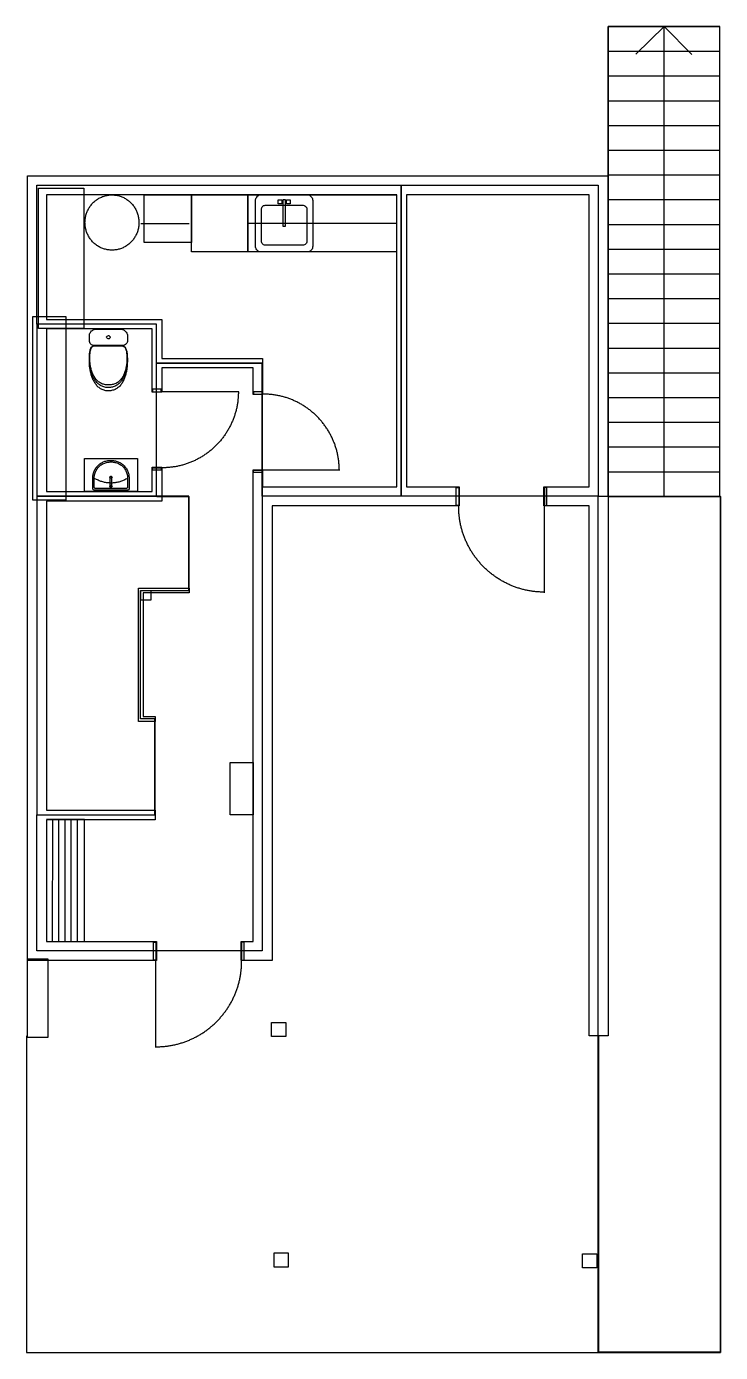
# Model space of a CAD drawing. Extents: x 212 to 582, y -878 to -169.
import ezdxf

# ---------------------------------------------------------------- set-up
doc = ezdxf.new("R2010")
doc.units = 0
for name, color, linetype in [('object', 7, 'Continuous'), ('surface', 7, 'Continuous'), ('wall', 7, 'Continuous'), ('window-door', 7, 'Continuous')]:
    doc.layers.add(name, color=color, linetype=linetype)

# ---------------------------------------------------------------- blocks, each defined once
blk = doc.blocks.new('surface-1')
for points in [[(216.97, -253.75), (411.67, -253.75), (411.67, -419.98), (337.45, -419.98), (337.45, -348.81), (281.02, -348.81), (281.02, -327.97), (216.97, -327.97), (216.97, -253.75)], [(516.9, -419.98), (411.67, -419.98), (411.67, -253.75), (516.9, -253.75), (516.9, -419.98)], [(216.97, -419.98), (281.02, -419.98), (281.02, -348.81), (281.02, -327.97), (216.97, -327.97), (216.97, -419.98)], [(337.45, -662.97), (216.97, -662.97), (216.97, -590.28), (280, -590.28), (280, -538.93), (272.38, -538.93), (272.38, -470.31), (298.31, -470.31), (298.31, -419.98), (281.02, -419.98), (281.02, -348.81), (337.45, -348.81), (337.45, -662.97)], [(216.97, -590.28), (280, -590.28), (280, -538.93), (272.38, -538.93), (272.38, -470.31), (298.31, -470.31), (298.31, -419.98), (281.02, -419.98), (216.97, -419.98), (216.97, -590.28)], [(581.97, -877.5), (516.9, -877.5), (516.9, -419.98), (581.97, -419.98), (581.97, -877.5)]]:
    blk.add_lwpolyline(points)
blk = doc.blocks.new('Kitchen_bench-1')
for points in [[(299.7, -284.28), (274.39, -284.28), (274.39, -258.91), (299.7, -258.91), (299.7, -284.28)], [(409.19, -258.91), (409.19, -289.41), (329.74, -289.41), (329.74, -258.91), (409.19, -258.91)], [(332.54, -562.23), (332.54, -590.32), (320.25, -590.32), (320.25, -562.23), (332.54, -562.23)]]:
    blk.add_lwpolyline(points)
blk = doc.blocks.new('Column-1')
blk.add_lwpolyline([(342.44, -701.24), (350.06, -701.24), (350.06, -708.75), (342.44, -708.75), (342.44, -701.24), (342.44, -701.24)])
blk = doc.blocks.new('Water_heater-1')
blk.add_lwpolyline([(271.59, -273.68), (271.58, -274.19), (271.56, -274.7), (271.51, -275.2), (271.45, -275.71), (271.38, -276.21), (271.29, -276.71), (271.18, -277.21), (271.05, -277.7), (270.91, -278.19), (270.75, -278.67), (270.57, -279.15), (270.38, -279.62), (270.17, -280.08), (269.95, -280.54), (269.71, -280.98), (269.45, -281.42), (269.18, -281.86), (268.9, -282.28), (268.6, -282.69), (268.29, -283.09), (267.96, -283.48), (267.62, -283.86), (267.27, -284.22), (266.9, -284.58), (266.53, -284.92), (266.14, -285.25), (265.74, -285.56), (265.33, -285.86), (264.91, -286.15), (264.48, -286.42), (264.04, -286.67), (263.59, -286.91), (263.13, -287.13), (262.67, -287.34), (262.2, -287.53), (261.72, -287.7), (261.23, -287.86), (260.74, -287.99), (260.25, -288.11), (259.75, -288.21), (259.25, -288.3), (258.75, -288.36), (258.24, -288.41), (257.73, -288.44), (257.22, -288.45), (257.18, -288.45), (256.72, -288.44), (256.21, -288.42), (255.7, -288.37), (255.2, -288.31), (254.7, -288.23), (254.2, -288.13), (253.7, -288.01), (253.21, -287.88), (252.73, -287.73), (252.25, -287.56), (251.77, -287.37), (251.31, -287.17), (250.85, -286.95), (250.4, -286.71), (249.96, -286.46), (249.53, -286.19), (249.1, -285.91), (248.69, -285.61), (248.29, -285.3), (247.9, -284.98), (247.52, -284.64), (247.15, -284.29), (246.8, -283.92), (246.46, -283.54), (246.13, -283.16), (245.81, -282.76), (245.51, -282.35), (245.23, -281.93), (244.96, -281.5), (244.7, -281.06), (244.46, -280.61), (244.23, -280.16), (244.02, -279.7), (243.82, -279.23), (243.64, -278.75), (243.48, -278.27), (243.34, -277.78), (243.21, -277.29), (243.09, -276.79), (243, -276.3), (242.92, -275.79), (242.86, -275.29), (242.81, -274.78), (242.78, -274.27), (242.77, -273.77), (242.77, -273.68), (242.78, -273.26), (242.8, -272.75), (242.84, -272.24), (242.9, -271.74), (242.97, -271.23), (243.06, -270.73), (243.17, -270.24), (243.29, -269.74), (243.43, -269.26), (243.59, -268.77), (243.76, -268.29), (243.95, -267.82), (244.16, -267.36), (244.38, -266.9), (244.61, -266.45), (244.87, -266.01), (245.13, -265.58), (245.42, -265.15), (245.71, -264.74), (246.02, -264.34), (246.35, -263.95), (246.68, -263.57), (247.03, -263.2), (247.4, -262.84), (247.77, -262.5), (248.16, -262.17), (248.55, -261.85), (248.96, -261.55), (249.38, -261.26), (249.81, -260.99), (250.25, -260.73), (250.7, -260.49), (251.15, -260.26), (251.62, -260.05), (252.09, -259.86), (252.56, -259.69), (253.05, -259.53), (253.54, -259.39), (254.03, -259.27), (254.53, -259.16), (255.03, -259.08), (255.53, -259.01), (256.04, -258.96), (256.54, -258.93), (257.05, -258.91), (257.18, -258.91), (257.56, -258.92), (258.07, -258.94), (258.57, -258.98), (259.08, -259.04), (259.58, -259.12), (260.08, -259.21), (260.58, -259.33), (261.07, -259.46), (261.55, -259.61), (262.03, -259.77), (262.51, -259.95), (262.98, -260.16), (263.44, -260.37), (263.89, -260.61), (264.33, -260.86), (264.76, -261.12), (265.19, -261.4), (265.6, -261.7), (266.01, -262.01), (266.4, -262.33), (266.78, -262.67), (267.15, -263.01), (267.5, -263.38), (267.85, -263.75), (268.18, -264.14), (268.49, -264.54), (268.8, -264.94), (269.09, -265.36), (269.36, -265.79), (269.62, -266.23), (269.87, -266.67), (270.1, -267.13), (270.31, -267.59), (270.51, -268.05), (270.69, -268.53), (270.85, -269.01), (271, -269.5), (271.14, -269.99), (271.25, -270.48), (271.35, -270.98), (271.43, -271.48), (271.5, -271.99), (271.54, -272.49), (271.57, -273), (271.59, -273.51), (271.59, -273.68), (271.59, -273.68)])
blk = doc.blocks.new('Wahsing_machine-1')
blk.add_lwpolyline([(299.7, -258.91), (329.71, -258.91), (329.71, -289.41), (299.7, -289.41), (299.7, -258.91), (299.7, -258.91)])
blk = doc.blocks.new('WC_tank-1')
for points in [[(245.11, -336.9), (245.11, -334.3), (245.14, -333.85), (245.24, -333.35), (245.41, -332.88), (245.65, -332.43), (245.95, -332.02), (246.3, -331.65), (246.7, -331.34), (247.13, -331.07), (247.6, -330.87), (248.08, -330.72), (248.58, -330.63), (249.08, -330.6), (261.42, -330.6), (261.8, -330.61), (262.3, -330.68), (262.79, -330.81), (263.27, -331), (263.71, -331.25), (264.12, -331.55), (264.49, -331.9), (264.81, -332.29), (265.07, -332.73), (265.26, -333.2), (265.39, -333.69), (265.44, -334.2), (265.44, -334.3), (265.44, -336.9), (265.42, -337.25), (265.29, -337.74), (265.06, -338.19), (264.75, -338.59), (264.37, -338.92), (263.93, -339.18), (263.45, -339.36), (262.95, -339.44), (262.68, -339.46), (247.87, -339.46), (247.7, -339.45), (247.2, -339.38), (246.72, -339.23), (246.27, -338.99), (245.87, -338.67), (245.54, -338.28), (245.3, -337.84), (245.15, -337.35), (245.11, -336.9), (245.11, -336.9)], [(245.11, -347.78), (245.11, -346.46), (245.11, -346.26), (245.11, -345.75), (245.13, -345.24), (245.15, -344.73), (245.19, -344.23), (245.24, -343.72), (245.3, -343.22), (245.38, -342.72), (245.48, -342.22), (245.61, -341.73), (245.78, -341.24), (245.98, -340.78), (246.25, -340.35), (246.59, -339.97), (247.02, -339.71), (247.52, -339.59), (247.62, -339.59), (262.44, -339.59), (262.77, -339.61), (263.25, -339.75), (263.69, -340.01), (264.06, -340.36), (264.35, -340.77), (264.59, -341.22), (264.78, -341.69), (264.94, -342.17), (265.06, -342.67), (265.15, -343.17), (265.23, -343.67), (265.29, -344.17), (265.33, -344.68), (265.36, -345.19), (265.38, -345.7), (265.39, -346.21), (265.39, -346.46), (265.39, -347.78), (265.39, -348.24), (265.38, -348.75), (265.35, -349.25), (265.32, -349.76), (265.29, -350.27), (265.24, -350.78), (265.18, -351.28), (265.12, -351.78), (265.05, -352.29), (264.97, -352.79), (264.87, -353.29), (264.77, -353.79), (264.66, -354.28), (264.54, -354.78), (264.41, -355.27), (264.26, -355.75), (264.1, -356.24), (263.93, -356.72), (263.75, -357.19), (263.55, -357.66), (263.34, -358.12), (263.11, -358.57), (262.86, -359.02), (262.6, -359.46), (262.32, -359.88), (262.02, -360.29), (261.7, -360.68), (261.36, -361.06), (261, -361.42), (260.62, -361.76), (260.22, -362.07), (259.8, -362.36), (259.37, -362.63), (258.92, -362.86), (258.45, -363.06), (257.97, -363.23), (257.48, -363.37), (256.99, -363.48), (256.49, -363.56), (255.98, -363.62), (255.47, -363.64), (255.22, -363.64), (254.96, -363.64), (254.46, -363.61), (253.95, -363.55), (253.45, -363.45), (252.96, -363.33), (252.48, -363.17), (252, -362.99), (251.55, -362.77), (251.1, -362.52), (250.68, -362.24), (250.27, -361.94), (249.88, -361.61), (249.51, -361.26), (249.16, -360.89), (248.83, -360.5), (248.52, -360.1), (248.23, -359.69), (247.95, -359.26), (247.69, -358.82), (247.45, -358.38), (247.22, -357.92), (247.01, -357.46), (246.81, -356.99), (246.62, -356.52), (246.45, -356.04), (246.29, -355.56), (246.14, -355.07), (246, -354.58), (245.88, -354.09), (245.76, -353.6), (245.65, -353.1), (245.56, -352.6), (245.47, -352.1), (245.39, -351.6), (245.32, -351.09), (245.26, -350.59), (245.21, -350.08), (245.17, -349.58), (245.14, -349.07), (245.12, -348.56), (245.11, -348.05), (245.11, -347.78), (245.11, -347.78)], [(245.35, -347.17), (245.35, -345.93), (245.35, -345.64), (245.36, -345.13), (245.38, -344.63), (245.41, -344.12), (245.45, -343.61), (245.51, -343.11), (245.59, -342.6), (245.68, -342.11), (245.81, -341.61), (245.98, -341.13), (246.19, -340.67), (246.46, -340.24), (246.82, -339.88), (247.26, -339.64), (247.76, -339.55), (247.82, -339.54), (262.29, -339.54), (262.5, -339.55), (263, -339.66), (263.45, -339.88), (263.84, -340.21), (264.15, -340.61), (264.4, -341.05), (264.59, -341.52), (264.74, -342.01), (264.86, -342.5), (264.95, -343), (265.02, -343.51), (265.07, -344.01), (265.11, -344.52), (265.13, -345.03), (265.15, -345.54), (265.15, -345.93), (265.15, -347.17), (265.15, -347.57), (265.13, -348.08), (265.11, -348.59), (265.08, -349.09), (265.04, -349.6), (264.98, -350.11), (264.92, -350.61), (264.85, -351.11), (264.77, -351.61), (264.68, -352.11), (264.58, -352.61), (264.46, -353.11), (264.34, -353.6), (264.2, -354.09), (264.04, -354.57), (263.88, -355.06), (263.7, -355.53), (263.51, -356), (263.29, -356.46), (263.07, -356.92), (262.82, -357.36), (262.56, -357.8), (262.28, -358.22), (261.97, -358.63), (261.65, -359.02), (261.31, -359.4), (260.94, -359.75), (260.56, -360.08), (260.16, -360.39), (259.73, -360.67), (259.29, -360.93), (258.84, -361.15), (258.37, -361.34), (257.88, -361.51), (257.39, -361.64), (256.9, -361.74), (256.39, -361.82), (255.89, -361.86), (255.38, -361.88), (255.22, -361.88), (254.87, -361.88), (254.36, -361.84), (253.86, -361.78), (253.36, -361.69), (252.87, -361.56), (252.38, -361.4), (251.91, -361.21), (251.45, -360.99), (251.01, -360.74), (250.59, -360.46), (250.18, -360.16), (249.8, -359.83), (249.43, -359.47), (249.08, -359.1), (248.76, -358.71), (248.45, -358.31), (248.16, -357.89), (247.89, -357.46), (247.64, -357.02), (247.4, -356.57), (247.18, -356.11), (246.98, -355.64), (246.79, -355.17), (246.61, -354.69), (246.45, -354.21), (246.3, -353.73), (246.16, -353.24), (246.03, -352.75), (245.91, -352.25), (245.81, -351.75), (245.72, -351.25), (245.63, -350.75), (245.56, -350.25), (245.5, -349.75), (245.45, -349.24), (245.41, -348.73), (245.37, -348.23), (245.36, -347.72), (245.35, -347.21), (245.35, -347.17), (245.35, -347.17)], [(245.35, -346.73), (245.35, -345.58), (245.35, -345.2), (245.36, -344.69), (245.39, -344.19), (245.42, -343.68), (245.48, -343.17), (245.55, -342.67), (245.64, -342.17), (245.77, -341.68), (245.93, -341.2), (246.14, -340.73), (246.41, -340.31), (246.77, -339.94), (247.21, -339.69), (247.71, -339.59), (247.82, -339.59), (262.29, -339.59), (262.45, -339.59), (262.95, -339.68), (263.41, -339.88), (263.82, -340.19), (264.14, -340.58), (264.4, -341.02), (264.6, -341.48), (264.76, -341.97), (264.88, -342.46), (264.97, -342.96), (265.04, -343.46), (265.09, -343.97), (265.12, -344.48), (265.14, -344.99), (265.15, -345.49), (265.15, -345.58), (265.15, -346.73), (265.15, -347.02), (265.14, -347.53), (265.11, -348.03), (265.08, -348.54), (265.03, -349.05), (264.98, -349.55), (264.91, -350.06), (264.83, -350.56), (264.74, -351.06), (264.64, -351.56), (264.52, -352.05), (264.39, -352.54), (264.25, -353.03), (264.1, -353.52), (263.93, -354), (263.74, -354.47), (263.54, -354.94), (263.32, -355.39), (263.08, -355.84), (262.83, -356.28), (262.55, -356.71), (262.25, -357.12), (261.94, -357.52), (261.6, -357.9), (261.24, -358.26), (260.86, -358.6), (260.46, -358.92), (260.05, -359.2), (259.61, -359.47), (259.16, -359.7), (258.69, -359.9), (258.21, -360.07), (257.73, -360.22), (257.23, -360.33), (256.73, -360.42), (256.22, -360.47), (255.72, -360.51), (255.27, -360.52), (255.21, -360.52), (254.7, -360.5), (254.19, -360.46), (253.69, -360.39), (253.19, -360.29), (252.7, -360.16), (252.22, -360), (251.75, -359.81), (251.29, -359.58), (250.85, -359.33), (250.42, -359.06), (250.02, -358.75), (249.63, -358.42), (249.26, -358.07), (248.91, -357.7), (248.58, -357.32), (248.27, -356.91), (247.98, -356.49), (247.71, -356.06), (247.46, -355.62), (247.22, -355.17), (247.01, -354.71), (246.8, -354.25), (246.61, -353.78), (246.44, -353.3), (246.28, -352.81), (246.14, -352.33), (246, -351.84), (245.88, -351.34), (245.78, -350.85), (245.68, -350.35), (245.6, -349.85), (245.52, -349.34), (245.46, -348.84), (245.42, -348.33), (245.38, -347.82), (245.36, -347.32), (245.35, -346.81), (245.35, -346.73), (245.35, -346.73)], [(256.24, -335.01), (256.09, -335.48), (255.7, -335.8), (255.27, -335.89), (255.2, -335.89), (254.72, -335.73), (254.39, -335.36), (254.3, -335.01), (254.32, -334.86), (254.55, -334.42), (254.98, -334.17), (255.27, -334.13), (255.49, -334.15), (255.94, -334.37), (256.21, -334.79), (256.24, -335.01), (256.24, -335.01)]]:
    blk.add_lwpolyline(points)
blk = doc.blocks.new('Straight_stair-1')
for points in [[(522.21, -168.93), (522.21, -420.06), (581.84, -420.06), (581.84, -168.93), (522.21, -168.93)], [(522.21, -168.93), (581.84, -168.93)], [(522.21, -420.06), (522.21, -168.93)], [(552.02, -168.93), (536.99, -183.71)], [(552.02, -420.06), (552.02, -168.93)], [(552.02, -168.93), (566.93, -183.84)], [(581.84, -420.06), (581.84, -168.93)], [(522.21, -182.15), (581.84, -182.15)], [(522.21, -195.37), (581.84, -195.37)], [(522.21, -208.59), (581.84, -208.59)], [(522.21, -221.8), (581.84, -221.8)], [(522.21, -235.02), (581.84, -235.02)], [(522.21, -248.24), (581.84, -248.24)], [(522.21, -261.45), (581.84, -261.45)], [(522.21, -274.67), (581.84, -274.67)], [(522.21, -287.89), (581.84, -287.89)], [(522.21, -301.11), (581.84, -301.11)], [(522.21, -314.32), (581.84, -314.32)], [(522.21, -327.54), (581.84, -327.54)], [(522.21, -340.76), (581.84, -340.76)], [(522.21, -353.98), (581.84, -353.98)], [(522.21, -367.19), (581.84, -367.19)], [(522.21, -380.41), (581.84, -380.41)], [(522.21, -393.63), (581.84, -393.63)], [(522.21, -406.84), (581.84, -406.84)], [(522.21, -420.06), (581.84, -420.06)]]:
    blk.add_lwpolyline(points)
blk = doc.blocks.new('Column-2')
blk.add_lwpolyline([(217.87, -255.32), (242.14, -255.32), (242.14, -330.37), (217.87, -330.37), (217.87, -255.32), (217.87, -255.32)])
blk = doc.blocks.new('Column-3')
blk.add_lwpolyline([(212.07, -667.13), (223, -667.13), (223, -709.33), (212.07, -709.33), (212.07, -667.13), (212.07, -667.13)])
blk = doc.blocks.new('Washstand_cab-1')
for points in [[(270.75, -417.5), (242.53, -417.5), (242.53, -399.87), (270.75, -399.87), (270.75, -417.5), (270.75, -417.5)], [(266.3, -410.45), (266.3, -415.92), (266.29, -416.04), (266.05, -416.48), (265.58, -416.66), (265.56, -416.66), (247.68, -416.66), (247.3, -416.56), (246.98, -416.17), (246.94, -415.92), (246.94, -410.17), (246.94, -410.08), (246.96, -409.57), (247, -409.06), (247.08, -408.56), (247.18, -408.06), (247.31, -407.57), (247.46, -407.09), (247.64, -406.61), (247.85, -406.15), (248.08, -405.69), (248.34, -405.26), (248.62, -404.83), (248.92, -404.42), (249.24, -404.03), (249.59, -403.66), (249.96, -403.31), (250.34, -402.97), (250.74, -402.66), (251.16, -402.37), (251.59, -402.1), (252.04, -401.86), (252.5, -401.64), (252.97, -401.45), (253.45, -401.29), (253.94, -401.15), (254.43, -401.03), (254.93, -400.95), (255.44, -400.89), (255.95, -400.86), (256.21, -400.86), (256.99, -400.86), (257.47, -400.87), (257.98, -400.91), (258.48, -400.97), (258.98, -401.07), (259.47, -401.19), (259.96, -401.34), (260.44, -401.51), (260.9, -401.72), (261.36, -401.94), (261.8, -402.19), (262.23, -402.47), (262.64, -402.77), (263.04, -403.08), (263.41, -403.43), (263.77, -403.79), (264.11, -404.17), (264.43, -404.56), (264.72, -404.98), (264.99, -405.41), (265.24, -405.85), (265.47, -406.31), (265.66, -406.77), (265.84, -407.25), (265.98, -407.74), (266.1, -408.23), (266.19, -408.73), (266.26, -409.24), (266.29, -409.74), (266.3, -410.17), (266.3, -410.45)], [(265.49, -410.45), (265.49, -415.21), (265.4, -415.52), (265.02, -415.84), (264.79, -415.88), (248.42, -415.88), (248.26, -415.86), (247.84, -415.58), (247.71, -415.18), (247.71, -410.17), (247.72, -410.02), (247.74, -409.51), (247.8, -409.01), (247.88, -408.51), (248, -408.01), (248.15, -407.52), (248.32, -407.05), (248.53, -406.58), (248.76, -406.13), (249.02, -405.69), (249.3, -405.27), (249.61, -404.87), (249.94, -404.48), (250.3, -404.12), (250.67, -403.77), (251.07, -403.45), (251.48, -403.16), (251.91, -402.88), (252.35, -402.64), (252.81, -402.42), (253.28, -402.22), (253.76, -402.06), (254.25, -401.92), (254.75, -401.81), (255.25, -401.74), (255.76, -401.69), (256.26, -401.67), (256.39, -401.67), (256.88, -401.67), (257.28, -401.67), (257.79, -401.71), (258.29, -401.77), (258.79, -401.87), (259.28, -401.99), (259.77, -402.15), (260.24, -402.33), (260.71, -402.54), (261.16, -402.77), (261.59, -403.03), (262.01, -403.32), (262.41, -403.63), (262.8, -403.97), (263.16, -404.33), (263.5, -404.7), (263.81, -405.1), (264.11, -405.52), (264.37, -405.95), (264.61, -406.4), (264.83, -406.86), (265.01, -407.33), (265.17, -407.82), (265.29, -408.31), (265.39, -408.81), (265.45, -409.31), (265.49, -409.82), (265.49, -410.17), (265.49, -410.45)], [(265.49, -410.45), (265.04, -410.69), (264.59, -410.92), (264.13, -411.15), (263.67, -411.36), (263.2, -411.56), (262.73, -411.74), (262.26, -411.92), (261.77, -412.08), (261.29, -412.23), (260.8, -412.37), (260.3, -412.49), (259.81, -412.6), (259.31, -412.69), (258.8, -412.76), (258.3, -412.82), (257.79, -412.87), (257.29, -412.9), (256.78, -412.91), (256.27, -412.91), (255.76, -412.89), (255.25, -412.85), (254.75, -412.8), (254.24, -412.73), (253.74, -412.65), (253.24, -412.55), (252.75, -412.44), (252.26, -412.31), (251.77, -412.17), (251.29, -412.01), (250.81, -411.84), (250.33, -411.66), (249.86, -411.47), (249.39, -411.26), (248.93, -411.05), (248.48, -410.82), (248.03, -410.58), (247.78, -410.45)], [(256.07, -409.85), (256.29, -409.41), (256.64, -409.29), (256.77, -409.3), (257.15, -409.61), (257.2, -409.85), (257.14, -410.1), (256.75, -410.4), (256.64, -410.41), (256.28, -410.29), (256.07, -409.85), (256.07, -409.85)], [(256.64, -414.68), (256.29, -414.38), (256.28, -414.33), (256.28, -410.27), (256.56, -409.93), (256.64, -409.92), (256.97, -410.15), (256.99, -410.27), (256.99, -414.33), (256.79, -414.65), (256.64, -414.68), (256.64, -414.68)], [(256.07, -414.68), (256.29, -414.24), (256.64, -414.12), (256.77, -414.13), (257.15, -414.44), (257.2, -414.68), (257.14, -414.93), (256.75, -415.23), (256.64, -415.25), (256.28, -415.12), (256.07, -414.68), (256.07, -414.68)]]:
    blk.add_lwpolyline(points)
blk = doc.blocks.new('Single_sink-1')
for points in [[(336.69, -258.91), (361.56, -258.91), (361.6, -258.91), (362.11, -258.97), (362.59, -259.13), (363.03, -259.37), (363.43, -259.69), (363.76, -260.08), (364.02, -260.51), (364.22, -260.98), (364.33, -261.47), (364.38, -261.98), (364.38, -262.01), (364.38, -286.32), (364.38, -286.38), (364.33, -286.89), (364.21, -287.38), (364.01, -287.85), (363.74, -288.28), (363.4, -288.66), (363.01, -288.97), (362.56, -289.21), (362.07, -289.36), (361.57, -289.41), (361.56, -289.41), (336.69, -289.41), (336.66, -289.41), (336.15, -289.36), (335.67, -289.2), (335.23, -288.96), (334.83, -288.64), (334.5, -288.26), (334.23, -287.83), (334.04, -287.36), (333.92, -286.86), (333.88, -286.36), (333.88, -286.32), (333.88, -262.01), (333.88, -261.96), (333.92, -261.45), (334.04, -260.96), (334.24, -260.49), (334.51, -260.06), (334.84, -259.68), (335.24, -259.36), (335.68, -259.12), (336.17, -258.97), (336.67, -258.91), (336.69, -258.91), (336.69, -258.91)], [(345.89, -261.6), (347.83, -261.6), (347.83, -263.73), (345.89, -263.73), (345.89, -261.6), (345.89, -261.6)], [(348.53, -261.44), (349.72, -261.44), (349.72, -275.9), (348.53, -275.9), (348.53, -261.44), (348.53, -261.44)], [(350.4, -261.6), (352.34, -261.6), (352.34, -263.73), (350.4, -263.73), (350.4, -261.6), (350.4, -261.6)], [(338.93, -264.49), (359.31, -264.49), (359.77, -264.55), (360.23, -264.74), (360.63, -265.05), (360.95, -265.45), (361.16, -265.91), (361.27, -266.4), (361.28, -266.65), (361.28, -283.63), (361.28, -283.69), (361.22, -284.19), (361.04, -284.67), (360.77, -285.09), (360.4, -285.44), (359.95, -285.68), (359.46, -285.79), (359.31, -285.8), (338.93, -285.8), (338.62, -285.77), (338.13, -285.61), (337.71, -285.33), (337.37, -284.96), (337.13, -284.51), (336.99, -284.02), (336.96, -283.63), (336.96, -266.65), (337, -266.23), (337.14, -265.75), (337.39, -265.31), (337.73, -264.93), (338.16, -264.66), (338.64, -264.51), (338.93, -264.49), (338.93, -264.49)]]:
    blk.add_lwpolyline(points)
blk = doc.blocks.new('Column-4')
blk.add_lwpolyline([(214.84, -323.99), (232.57, -323.99), (232.57, -422.13), (214.84, -422.13), (214.84, -323.99), (214.84, -323.99)])
blk = doc.blocks.new('Column-5')
blk.add_lwpolyline([(343.74, -824.4), (351.36, -824.4), (351.36, -831.91), (343.74, -831.91), (343.74, -824.4), (343.74, -824.4)])
blk = doc.blocks.new('Hatrack-1')
for points in [[(222.22, -658), (242.55, -658), (242.55, -592.68), (222.22, -592.68)], [(225.47, -658), (225.68, -592.68)], [(228.83, -658), (228.83, -592.68)], [(232.13, -658), (232.13, -592.68)], [(235.44, -658), (235.44, -592.68)], [(238.74, -658), (238.74, -592.68)]]:
    blk.add_lwpolyline(points)
blk = doc.blocks.new('Column-6')
blk.add_lwpolyline([(508.49, -824.8), (516.11, -824.8), (516.11, -832.31), (508.49, -832.31), (508.49, -824.8), (508.49, -824.8)])
blk = doc.blocks.new('Column-7')
blk.add_lwpolyline([(272.56, -470.39), (277.87, -470.39), (277.87, -475.59), (272.56, -475.59), (272.56, -470.39), (272.56, -470.39)])
blk = doc.blocks.new('wall-1')
for points in [[(522.16, -708.3), (511.99, -708.3), (511.99, -425.15), (487.85, -425.15), (487.85, -414.98), (511.99, -414.98), (511.99, -258.91), (414.39, -258.91), (414.39, -414.98), (442.61, -414.98), (442.61, -425.15), (342.71, -425.15), (342.71, -668.14), (326.18, -668.14), (326.18, -657.97), (332.54, -657.97), (332.54, -405.8), (337.63, -405.8), (337.63, -414.98), (409.31, -414.98), (409.31, -258.91), (222.23, -258.91), (222.23, -325.51), (283.74, -325.51), (283.74, -346.35), (337.63, -346.35), (337.63, -365.64), (332.54, -365.64), (332.54, -351.43), (283.74, -351.43), (283.74, -364.35), (278.66, -364.35), (278.66, -330.59), (222.23, -330.59), (222.23, -417.52), (278.66, -417.52), (278.66, -404.51), (283.74, -404.51), (283.74, -422.6), (222.23, -422.6), (222.23, -587.82), (280.18, -587.82), (280.18, -592.9), (222.23, -592.9), (222.23, -657.97), (280.94, -657.97), (280.94, -668.14), (212.06, -668.14), (212.06, -248.75), (522.16, -248.75), (522.16, -708.3)], [(272.56, -274.16), (298.48, -274.16)], [(409.31, -274.16), (329.49, -274.16)], [(281.2, -420.06), (298.48, -420.06)], [(298.48, -470.39), (298.48, -420.06)], [(582.15, -420.06), (517.08, -420.06)], [(582.15, -420.06), (582.15, -877.58)], [(280.18, -537.75), (280.18, -540.29), (271.29, -540.29), (271.29, -469.12), (298.48, -469.12), (298.48, -471.66), (273.83, -471.66), (273.83, -537.75), (280.18, -537.75)], [(280.18, -590.36), (280.18, -539.02)], [(211.55, -708.3), (211.55, -877.58)], [(517.08, -708.3), (517.08, -877.58)], [(211.55, -877.58), (517.08, -877.58)], [(517.08, -877.58), (582.15, -877.58)]]:
    blk.add_lwpolyline(points)
blk = doc.blocks.new('window-door-1')
for points in [[(283.49, -362.82), (278.91, -362.82), (278.91, -364.09), (283.49, -364.09), (283.49, -362.82)], [(324.96, -364.09), (283.74, -364.09)], [(324.68, -364.09), (324.68, -364.6), (324.67, -365.11), (324.66, -365.62), (324.63, -366.12), (324.61, -366.63), (324.57, -367.14), (324.53, -367.65), (324.48, -368.15), (324.43, -368.66), (324.37, -369.16), (324.31, -369.67), (324.23, -370.17), (324.15, -370.67), (324.07, -371.17), (323.98, -371.67), (323.88, -372.17), (323.78, -372.67), (323.67, -373.17), (323.55, -373.66), (323.43, -374.15), (323.3, -374.65), (323.17, -375.14), (323.03, -375.62), (322.88, -376.11), (322.73, -376.6), (322.57, -377.08), (322.4, -377.56), (322.23, -378.04), (322.05, -378.51), (321.87, -378.99), (321.68, -379.46), (321.48, -379.93), (321.28, -380.4), (321.08, -380.86), (320.86, -381.32), (320.65, -381.78), (320.42, -382.24), (320.19, -382.69), (319.96, -383.14), (319.71, -383.59), (319.47, -384.03), (319.22, -384.48), (318.96, -384.91), (318.69, -385.35), (318.42, -385.78), (318.15, -386.21), (317.87, -386.63), (317.59, -387.05), (317.3, -387.47), (317, -387.88), (316.7, -388.3), (316.4, -388.7), (316.09, -389.1), (315.77, -389.5), (315.45, -389.9), (315.12, -390.29), (314.79, -390.67), (314.46, -391.06), (314.12, -391.44), (313.78, -391.81), (313.43, -392.18), (313.07, -392.54), (312.72, -392.91), (312.35, -393.26), (311.99, -393.61), (311.62, -393.96), (311.24, -394.3), (310.86, -394.64), (310.48, -394.98), (310.09, -395.3), (309.7, -395.63), (309.3, -395.95), (308.9, -396.26), (308.5, -396.57), (308.09, -396.87), (307.68, -397.17), (307.26, -397.47), (306.84, -397.75), (306.42, -398.04), (306, -398.31), (305.57, -398.59), (305.13, -398.85), (304.7, -399.12), (304.26, -399.37), (303.82, -399.62), (303.37, -399.87), (302.92, -400.11), (302.47, -400.34), (302.02, -400.57), (301.56, -400.79), (301.1, -401.01), (300.64, -401.22), (300.17, -401.42), (299.71, -401.62), (299.24, -401.82), (298.76, -402), (298.29, -402.19), (297.81, -402.36), (297.33, -402.53), (296.85, -402.69), (296.37, -402.85), (295.88, -403), (295.39, -403.15), (294.9, -403.29), (294.41, -403.42), (293.92, -403.55), (293.43, -403.67), (292.93, -403.78), (292.44, -403.89), (291.94, -403.99), (291.44, -404.08), (290.94, -404.17), (290.44, -404.26), (289.93, -404.33), (289.43, -404.4), (288.93, -404.47), (288.42, -404.52), (287.91, -404.58), (287.41, -404.62), (286.9, -404.66), (286.39, -404.69), (285.89, -404.72), (285.38, -404.74), (284.87, -404.75), (284.36, -404.76), (284.02, -404.76)], [(337.37, -364.11), (332.8, -364.11), (332.8, -365.38), (337.37, -365.38), (337.37, -364.11)], [(378.57, -406.05), (378.57, -405.54), (378.56, -405.03), (378.54, -404.53), (378.52, -404.02), (378.49, -403.51), (378.46, -403), (378.42, -402.5), (378.37, -401.99), (378.32, -401.49), (378.26, -400.98), (378.19, -400.48), (378.12, -399.97), (378.04, -399.47), (377.96, -398.97), (377.86, -398.47), (377.77, -397.97), (377.66, -397.47), (377.55, -396.98), (377.44, -396.48), (377.32, -395.99), (377.19, -395.5), (377.05, -395.01), (376.91, -394.52), (376.76, -394.03), (376.61, -393.55), (376.45, -393.06), (376.29, -392.58), (376.12, -392.1), (375.94, -391.63), (375.75, -391.15), (375.57, -390.68), (375.37, -390.21), (375.17, -389.75), (374.96, -389.28), (374.75, -388.82), (374.53, -388.36), (374.31, -387.9), (374.08, -387.45), (373.84, -387), (373.6, -386.55), (373.35, -386.11), (373.1, -385.67), (372.84, -385.23), (372.58, -384.79), (372.31, -384.36), (372.04, -383.94), (371.76, -383.51), (371.47, -383.09), (371.18, -382.67), (370.89, -382.26), (370.59, -381.85), (370.28, -381.44), (369.97, -381.04), (369.66, -380.64), (369.34, -380.25), (369.01, -379.85), (368.68, -379.47), (368.35, -379.09), (368.01, -378.71), (367.66, -378.33), (367.31, -377.96), (366.96, -377.6), (366.6, -377.24), (366.24, -376.88), (365.87, -376.53), (365.5, -376.18), (365.13, -375.84), (364.75, -375.5), (364.36, -375.17), (363.97, -374.84), (363.58, -374.51), (363.19, -374.2), (362.79, -373.88), (362.38, -373.57), (361.97, -373.27), (361.56, -372.97), (361.15, -372.68), (360.73, -372.39), (360.31, -372.11), (359.88, -371.83), (359.45, -371.56), (359.02, -371.29), (358.58, -371.03), (358.14, -370.77), (357.7, -370.52), (357.26, -370.28), (356.81, -370.04), (356.36, -369.8), (355.9, -369.57), (355.45, -369.35), (354.99, -369.13), (354.52, -368.92), (354.06, -368.72), (353.59, -368.52), (353.12, -368.33), (352.65, -368.14), (352.17, -367.96), (351.7, -367.78), (351.22, -367.61), (350.74, -367.45), (350.25, -367.29), (349.77, -367.14), (349.28, -367), (348.79, -366.86), (348.3, -366.72), (347.81, -366.6), (347.31, -366.48), (346.82, -366.36), (346.32, -366.26), (345.82, -366.15), (345.32, -366.06), (344.82, -365.97), (344.32, -365.89), (343.82, -365.81), (343.32, -365.74), (342.81, -365.68), (342.31, -365.62), (341.8, -365.57), (341.29, -365.52), (340.79, -365.48), (340.28, -365.45), (339.77, -365.43), (339.26, -365.41), (338.76, -365.39), (338.25, -365.38), (337.9, -365.38)], [(283.49, -406.03), (278.91, -406.03), (278.91, -404.76), (283.49, -404.76), (283.49, -406.03)], [(337.37, -407.32), (332.8, -407.32), (332.8, -406.05), (337.37, -406.05), (337.37, -407.32)], [(378.84, -406.05), (337.63, -406.05)], [(441.08, -424.89), (441.08, -415.23), (442.35, -415.23), (442.35, -424.89), (441.08, -424.89)], [(489.38, -424.89), (489.38, -415.23), (488.11, -415.23), (488.11, -424.89), (489.38, -424.89)], [(488.11, -471.52), (488.11, -425.15)], [(488.11, -471.21), (487.6, -471.2), (487.09, -471.2), (486.58, -471.18), (486.07, -471.16), (485.56, -471.14), (485.06, -471.11), (484.55, -471.07), (484.04, -471.03), (483.54, -470.98), (483.03, -470.93), (482.53, -470.87), (482.02, -470.81), (481.52, -470.74), (481.02, -470.66), (480.51, -470.58), (480.01, -470.49), (479.51, -470.4), (479.01, -470.3), (478.52, -470.2), (478.02, -470.09), (477.53, -469.98), (477.03, -469.86), (476.54, -469.73), (476.05, -469.6), (475.56, -469.46), (475.07, -469.32), (474.58, -469.18), (474.1, -469.02), (473.61, -468.86), (473.13, -468.7), (472.65, -468.53), (472.18, -468.36), (471.7, -468.18), (471.23, -467.99), (470.76, -467.8), (470.29, -467.61), (469.82, -467.41), (469.36, -467.2), (468.89, -466.99), (468.43, -466.77), (467.98, -466.55), (467.52, -466.32), (467.07, -466.09), (466.62, -465.86), (466.17, -465.61), (465.73, -465.37), (465.28, -465.12), (464.84, -464.86), (464.41, -464.6), (463.98, -464.33), (463.55, -464.06), (463.12, -463.79), (462.69, -463.51), (462.27, -463.22), (461.86, -462.93), (461.44, -462.64), (461.03, -462.34), (460.62, -462.03), (460.22, -461.73), (459.82, -461.41), (459.42, -461.1), (459.02, -460.78), (458.63, -460.45), (458.25, -460.12), (457.86, -459.79), (457.48, -459.45), (457.11, -459.11), (456.74, -458.76), (456.37, -458.41), (456, -458.05), (455.64, -457.7), (455.29, -457.33), (454.94, -456.97), (454.59, -456.6), (454.24, -456.22), (453.9, -455.84), (453.57, -455.46), (453.24, -455.08), (452.91, -454.69), (452.59, -454.3), (452.27, -453.9), (451.95, -453.5), (451.64, -453.1), (451.34, -452.69), (451.04, -452.28), (450.74, -451.87), (450.45, -451.45), (450.16, -451.03), (449.88, -450.61), (449.6, -450.18), (449.33, -449.75), (449.06, -449.32), (448.8, -448.89), (448.54, -448.45), (448.29, -448.01), (448.04, -447.56), (447.8, -447.12), (447.56, -446.67), (447.33, -446.22), (447.1, -445.76), (446.87, -445.31), (446.65, -444.85), (446.44, -444.39), (446.23, -443.92), (446.03, -443.46), (445.83, -442.99), (445.64, -442.52), (445.45, -442.04), (445.27, -441.57), (445.1, -441.09), (444.92, -440.61), (444.76, -440.13), (444.6, -439.65), (444.44, -439.17), (444.29, -438.68), (444.15, -438.19), (444.01, -437.7), (443.88, -437.21), (443.75, -436.72), (443.63, -436.23), (443.51, -435.73), (443.4, -435.24), (443.3, -434.74), (443.2, -434.24), (443.1, -433.74), (443.01, -433.24), (442.93, -432.74), (442.85, -432.24), (442.78, -431.73), (442.71, -431.23), (442.65, -430.73), (442.6, -430.22), (442.55, -429.71), (442.51, -429.21), (442.47, -428.7), (442.43, -428.19), (442.41, -427.69), (442.39, -427.18), (442.37, -426.67), (442.36, -426.16), (442.35, -425.65), (442.35, -425.45)], [(279.41, -667.89), (279.41, -658.23), (280.68, -658.23), (280.68, -667.89), (279.41, -667.89)], [(327.7, -667.89), (327.7, -658.23), (326.43, -658.23), (326.43, -667.89), (327.7, -667.89)], [(280.68, -714.51), (280.68, -668.14)], [(280.68, -714.2), (281.19, -714.2), (281.7, -714.19), (282.21, -714.18), (282.71, -714.16), (283.22, -714.13), (283.73, -714.1), (284.24, -714.06), (284.74, -714.02), (285.25, -713.98), (285.75, -713.92), (286.26, -713.86), (286.76, -713.8), (287.27, -713.73), (287.77, -713.65), (288.27, -713.57), (288.77, -713.49), (289.27, -713.4), (289.77, -713.3), (290.27, -713.19), (290.77, -713.09), (291.26, -712.97), (291.76, -712.85), (292.25, -712.73), (292.74, -712.59), (293.23, -712.46), (293.72, -712.32), (294.2, -712.17), (294.69, -712.02), (295.17, -711.86), (295.65, -711.69), (296.13, -711.53), (296.61, -711.35), (297.09, -711.17), (297.56, -710.99), (298.03, -710.8), (298.5, -710.6), (298.97, -710.4), (299.43, -710.19), (299.89, -709.98), (300.35, -709.77), (300.81, -709.55), (301.27, -709.32), (301.72, -709.09), (302.17, -708.85), (302.62, -708.61), (303.06, -708.36), (303.5, -708.11), (303.94, -707.85), (304.38, -707.59), (304.81, -707.33), (305.24, -707.06), (305.67, -706.78), (306.09, -706.5), (306.51, -706.22), (306.93, -705.93), (307.35, -705.63), (307.76, -705.33), (308.16, -705.03), (308.57, -704.72), (308.97, -704.41), (309.37, -704.09), (309.76, -703.77), (310.15, -703.45), (310.54, -703.12), (310.92, -702.78), (311.3, -702.44), (311.68, -702.1), (312.05, -701.75), (312.42, -701.4), (312.78, -701.05), (313.14, -700.69), (313.5, -700.33), (313.85, -699.96), (314.2, -699.59), (314.54, -699.22), (314.88, -698.84), (315.22, -698.46), (315.55, -698.07), (315.88, -697.68), (316.2, -697.29), (316.52, -696.89), (316.83, -696.49), (317.14, -696.09), (317.45, -695.68), (317.75, -695.27), (318.04, -694.86), (318.33, -694.44), (318.62, -694.02), (318.9, -693.6), (319.18, -693.18), (319.45, -692.75), (319.72, -692.32), (319.99, -691.88), (320.24, -691.44), (320.5, -691), (320.75, -690.56), (320.99, -690.11), (321.23, -689.66), (321.46, -689.21), (321.69, -688.76), (321.91, -688.3), (322.13, -687.84), (322.34, -687.38), (322.55, -686.92), (322.76, -686.45), (322.95, -685.98), (323.15, -685.51), (323.33, -685.04), (323.51, -684.56), (323.69, -684.09), (323.86, -683.61), (324.03, -683.13), (324.19, -682.65), (324.34, -682.16), (324.49, -681.68), (324.64, -681.19), (324.77, -680.7), (324.91, -680.21), (325.04, -679.72), (325.16, -679.22), (325.27, -678.73), (325.38, -678.23), (325.49, -677.73), (325.59, -677.24), (325.68, -676.74), (325.77, -676.24), (325.86, -675.73), (325.93, -675.23), (326.01, -674.73), (326.07, -674.22), (326.13, -673.72), (326.19, -673.21), (326.24, -672.71), (326.28, -672.2), (326.32, -671.7), (326.35, -671.19), (326.38, -670.68), (326.4, -670.17), (326.42, -669.66), (326.43, -669.16), (326.43, -668.65), (326.43, -668.45)]]:
    blk.add_lwpolyline(points)

msp = doc.modelspace()

# ---------------------------------------------------------------- block references
at = {"layer": 'object'}
for name in ['Straight_stair-1', 'Column-2', 'Water_heater-1', 'Kitchen_bench-1', 'Wahsing_machine-1', 'Single_sink-1', 'Column-4', 'WC_tank-1', 'Washstand_cab-1', 'Column-7', 'Hatrack-1', 'Column-3', 'Column-1', 'Column-5', 'Column-6']:
    msp.add_blockref(name, (0, 0), dxfattribs=at)
at = {"layer": 'surface'}
msp.add_blockref('surface-1', (0, 0), dxfattribs=at)
at = {"layer": 'wall'}
msp.add_blockref('wall-1', (0, 0), dxfattribs=at)
at = {"layer": 'window-door'}
msp.add_blockref('window-door-1', (0, 0), dxfattribs=at)

doc.saveas('drawing.dxf')
